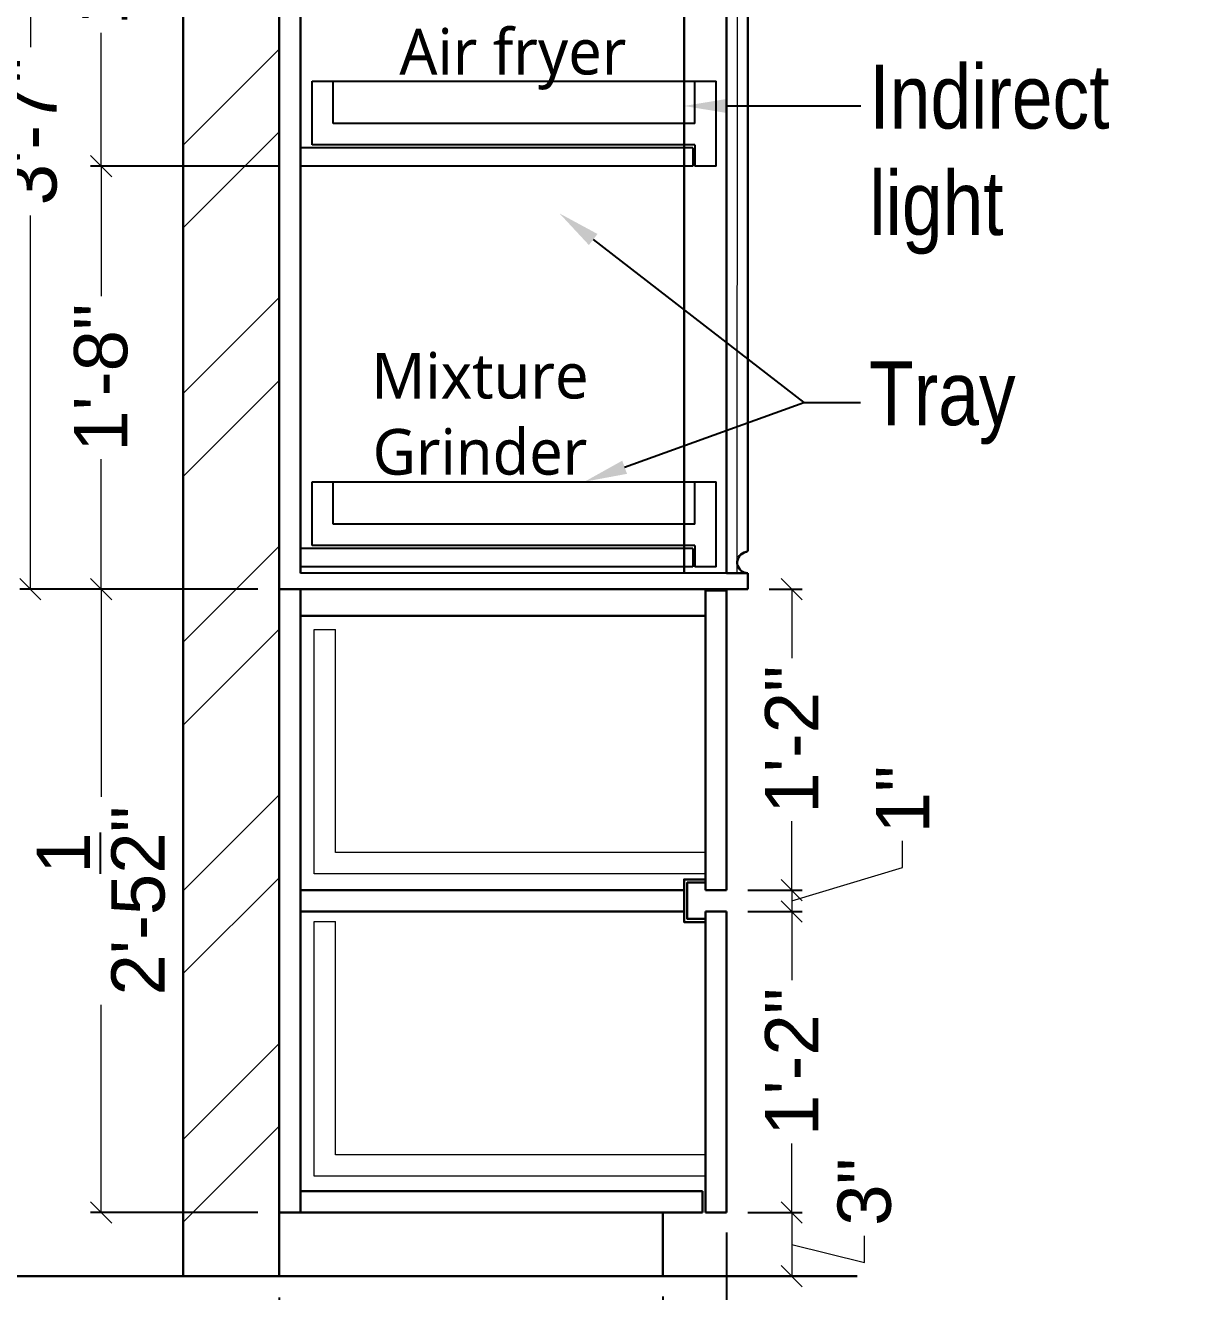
# Model space of a CAD drawing. Header units: millimetres. Extents: x 56222 to 3066687, y -650199 to -121287.
# Drawn here: x 133201.9 to 133256.4, y -185478.4 to -185419 of the extents above; entities that cross this region are included whole.
import ezdxf
from ezdxf import colors
from ezdxf.entities.mleader import LeaderData, LeaderLine
from ezdxf.math import Vec2, Vec3

# ---------------------------------------------------------------- set-up
doc = ezdxf.new("R2010")
doc.units = ezdxf.units.MM
doc.header["$MEASUREMENT"] = 0
doc.header["$PDMODE"] = 35
doc.layers.get('Defpoints').update_dxf_attribs({"color": 220})
for name, color, linetype, lineweight in [('COLUMN', 1, 'Continuous', 30), ('dim05', 1, 'Continuous', 13), ('FURNITURE', 32, 'Continuous', 9), ('FURNITURE-1', 252, 'Continuous', 13), ('hatch-wall', 8, 'Continuous', 9), ('Text', 7, 'Continuous', 15), ('wall', 7, 'Continuous', 30), ('XX~SLAB ( BEAM )~ ( DIM )', 7, 'Continuous', 9)]:
    doc.layers.add(name, color=color, linetype=linetype, lineweight=lineweight)
doc.styles.add('Arial', font='arial.ttf')
doc.styles.get("Standard").update_dxf_attribs({"font": 'arial.ttf', "height": 6})
doc.styles.add('style4', font='ARIALN.TTF')
doc.dimstyles.new('ISO-25', dxfattribs={"dimtxt": 2.5, "dimasz": 1, "dimexe": 0.5, "dimexo": 1, "dimtad": 0, "dimdec": 1, "dimlunit": 4, "dimtxsty": 'Standard', "dimblk": 'OBLIQUE', "dimcen": 2.5, "dimclrd": 1, "dimclre": 1, "dimclrt": 5, "dimadec": 0, "dimazin": 0, "dimtfac": 1, "dimtdec": 1, "dimtmove": 0, "dimatfit": 3, "dimfxl": 1, "dimlwd": -1, "dimarcsym": 0})

# ---------------------------------------------------------------- blocks, each defined once
blk = doc.blocks.new('_Oblique')
at = {"layer": 'wall', "color": 0, "lineweight": -2}
blk.add_line((-0.5, -0.5), (0.5, 0.5), dxfattribs=at)
blk = doc.blocks.new('*D629')
at = {"layer": 'Defpoints', "color": 0, "lineweight": 30, "transparency": 16777216}
for p in [(133205.472, -185445.465), (133213.83, -185445.465), (133213.83, -185474.715)]:
    blk.add_point(p, dxfattribs=at)
at = {"layer": 'dim05', "color": 1, "linetype": 'Continuous', "lineweight": -2, "transparency": 16777216}
for p, q in [((133212.83, -185445.465), (133204.972, -185445.465)), ((133212.83, -185474.715), (133204.972, -185474.715))]:
    blk.add_line(p, q, dxfattribs=at)
at = {"layer": 'dim05', "color": 1, "linetype": 'Continuous', "transparency": 16777216}
for p, q in [((133205.472, -185445.465), (133205.472, -185455.209)), ((133205.472, -185474.715), (133205.472, -185464.97))]:
    blk.add_line(p, q, dxfattribs=at)
at = {"layer": 'dim05', "color": 1, "transparency": 16777216}
for p, rotation in [((133205.472, -185445.465), 90), ((133205.472, -185474.715), 270)]:
    blk.add_blockref('_Oblique', p, dxfattribs=dict(at, rotation=rotation))
at = {"layer": 'dim05', "color": 5, "lineweight": 25, "transparency": 16777216, "insert": (133205.472, -185460.09), "char_height": 2.5, "attachment_point": 5, "rotation": 90, "style": 'Arial'}
blk.add_mtext('2\'-5{\\H1x;\\S1/2;}"', dxfattribs=at)
blk = doc.blocks.new('*D630')
at = {"layer": 'Defpoints', "color": 0, "lineweight": 30, "transparency": 16777216}
for p in [(133213.83, -185477.715), (133231.83, -185477.661, -0.129), (133231.83, -185480.812)]:
    blk.add_point(p, dxfattribs=at)
at = {"layer": 'dim05', "color": 1, "linetype": 'Continuous', "lineweight": -2, "transparency": 16777216}
for p, q in [((133213.83, -185478.715), (133213.83, -185481.312)), ((133231.83, -185478.661), (133231.83, -185481.312))]:
    blk.add_line(p, q, dxfattribs=at)
at = {"layer": 'dim05', "color": 1, "linetype": 'Continuous', "transparency": 16777216}
for p, q in [((133213.83, -185480.812), (133219, -185480.812)), ((133231.83, -185480.812), (133226.66, -185480.812))]:
    blk.add_line(p, q, dxfattribs=at)
at = {"layer": 'dim05', "color": 1, "transparency": 16777216, "rotation": 180}
blk.add_blockref('_Oblique', (133213.83, -185480.812), dxfattribs=at)
at = {"layer": 'dim05', "color": 1, "transparency": 16777216}
blk.add_blockref('_Oblique', (133231.83, -185480.812), dxfattribs=at)
at = {"layer": 'dim05', "color": 5, "lineweight": 25, "transparency": 16777216, "insert": (133222.83, -185480.812), "char_height": 2.5, "attachment_point": 5, "style": 'Arial'}
blk.add_mtext('1\'-6"', dxfattribs=at)
blk = doc.blocks.new('*D631')
at = {"layer": 'Defpoints', "color": 0, "lineweight": 30, "transparency": 16777216}
for p in [(133234.83, -185474.661), (133231.83, -185477.715), (133234.83, -185480.812)]:
    blk.add_point(p, dxfattribs=at)
at = {"layer": 'dim05', "color": 1, "linetype": 'Continuous', "lineweight": -2, "transparency": 16777216}
for p, q in [((133234.83, -185475.661), (133234.83, -185481.312)), ((133231.83, -185478.715), (133231.83, -185481.312))]:
    blk.add_line(p, q, dxfattribs=at)
at = {"layer": 'dim05', "color": 1, "linetype": 'Continuous', "transparency": 16777216}
for p, q in [((133231.83, -185480.812), (133234.83, -185480.812)), ((133233.33, -185480.812), (133234.274, -185483.418)), ((133234.274, -185483.418), (133235.524, -185483.418))]:
    blk.add_line(p, q, dxfattribs=at)
at = {"layer": 'dim05', "color": 1, "transparency": 16777216, "rotation": 180}
blk.add_blockref('_Oblique', (133231.83, -185480.812), dxfattribs=at)
at = {"layer": 'dim05', "color": 1, "transparency": 16777216}
blk.add_blockref('_Oblique', (133234.83, -185480.812), dxfattribs=at)
at = {"layer": 'dim05', "color": 5, "lineweight": 25, "transparency": 16777216, "insert": (133237.585, -185483.418), "char_height": 2.5, "attachment_point": 5, "style": 'Arial'}
blk.add_mtext('3"', dxfattribs=at)
blk = doc.blocks.new('*D643')
at = {"layer": 'Defpoints', "color": 0, "lineweight": 30, "transparency": 16777216}
for p in [(133235.83, -185445.465, -0.129), (133234.83, -185459.59), (133237.881, -185459.59)]:
    blk.add_point(p, dxfattribs=at)
at = {"layer": 'dim05', "color": 1, "linetype": 'Continuous', "lineweight": -2, "transparency": 16777216}
for p, q in [((133236.83, -185445.465), (133238.381, -185445.465)), ((133235.83, -185459.59), (133238.381, -185459.59))]:
    blk.add_line(p, q, dxfattribs=at)
at = {"layer": 'dim05', "color": 1, "linetype": 'Continuous', "transparency": 16777216}
for p, q in [((133237.881, -185445.465), (133237.881, -185448.697)), ((133237.881, -185459.59), (133237.881, -185456.358))]:
    blk.add_line(p, q, dxfattribs=at)
at = {"layer": 'dim05', "color": 1, "transparency": 16777216}
for p, rotation in [((133237.881, -185445.465), 90), ((133237.881, -185459.59), 270)]:
    blk.add_blockref('_Oblique', p, dxfattribs=dict(at, rotation=rotation))
at = {"layer": 'dim05', "color": 5, "lineweight": 25, "transparency": 16777216, "insert": (133237.881, -185452.527), "char_height": 2.5, "attachment_point": 5, "rotation": 90, "style": 'Arial'}
blk.add_mtext('1\'-2"', dxfattribs=at)
blk = doc.blocks.new('*D644')
at = {"layer": 'Defpoints', "color": 0, "lineweight": 30, "transparency": 16777216}
for p in [(133234.83, -185459.59), (133234.83, -185460.59), (133237.881, -185460.59)]:
    blk.add_point(p, dxfattribs=at)
at = {"layer": 'dim05', "color": 1, "linetype": 'Continuous', "transparency": 16777216}
for p, q in [((133243.084, -185458.529), (133243.084, -185457.279)), ((133237.881, -185460.09), (133243.084, -185458.529)), ((133237.881, -185459.59), (133237.881, -185458.59)), ((133237.881, -185459.59), (133237.881, -185460.59)), ((133237.881, -185459.59), (133237.881, -185460.59)), ((133237.881, -185460.59), (133237.881, -185461.59))]:
    blk.add_line(p, q, dxfattribs=at)
at = {"layer": 'dim05', "color": 1, "linetype": 'Continuous', "lineweight": -2, "transparency": 16777216}
for p, q in [((133235.83, -185459.59), (133238.381, -185459.59)), ((133235.83, -185460.59), (133238.381, -185460.59))]:
    blk.add_line(p, q, dxfattribs=at)
at = {"layer": 'dim05', "color": 1, "transparency": 16777216}
for p, rotation in [((133237.881, -185459.59), 270), ((133237.881, -185460.59), 90)]:
    blk.add_blockref('_Oblique', p, dxfattribs=dict(at, rotation=rotation))
at = {"layer": 'dim05', "color": 5, "lineweight": 25, "transparency": 16777216, "insert": (133243.084, -185455.335), "char_height": 2.5, "attachment_point": 5, "rotation": 90, "style": 'Arial'}
blk.add_mtext('1"', dxfattribs=at)
blk = doc.blocks.new('*D645')
at = {"layer": 'Defpoints', "color": 0, "lineweight": 30, "transparency": 16777216}
for p in [(133234.83, -185460.59), (133234.83, -185474.715, -0.129), (133237.881, -185474.715)]:
    blk.add_point(p, dxfattribs=at)
at = {"layer": 'dim05', "color": 1, "linetype": 'Continuous', "lineweight": -2, "transparency": 16777216}
for p, q in [((133235.83, -185460.59), (133238.381, -185460.59)), ((133235.83, -185474.715), (133238.381, -185474.715))]:
    blk.add_line(p, q, dxfattribs=at)
at = {"layer": 'dim05', "color": 1, "linetype": 'Continuous', "transparency": 16777216}
for p, q in [((133237.881, -185460.59), (133237.881, -185463.822)), ((133237.881, -185474.715), (133237.881, -185471.482))]:
    blk.add_line(p, q, dxfattribs=at)
at = {"layer": 'dim05', "color": 1, "transparency": 16777216}
for p, rotation in [((133237.881, -185460.59), 90), ((133237.881, -185474.715), 270)]:
    blk.add_blockref('_Oblique', p, dxfattribs=dict(at, rotation=rotation))
at = {"layer": 'dim05', "color": 5, "lineweight": 25, "transparency": 16777216, "insert": (133237.881, -185467.652), "char_height": 2.5, "attachment_point": 5, "rotation": 90, "style": 'Arial'}
blk.add_mtext('1\'-2"', dxfattribs=at)
blk = doc.blocks.new('*D646')
at = {"layer": 'Defpoints', "color": 0, "lineweight": 30, "transparency": 16777216}
for p in [(133234.83, -185474.715, -0.129), (133231.83, -185477.715, -0.129), (133237.881, -185477.715)]:
    blk.add_point(p, dxfattribs=at)
at = {"layer": 'dim05', "color": 1, "linetype": 'Continuous', "lineweight": -2, "transparency": 16777216}
for p, q in [((133235.83, -185474.715), (133238.381, -185474.715)), ((133232.83, -185477.715), (133238.381, -185477.715))]:
    blk.add_line(p, q, dxfattribs=at)
at = {"layer": 'dim05', "color": 1, "linetype": 'Continuous', "transparency": 16777216}
for p, q in [((133237.881, -185474.715), (133237.881, -185477.715)), ((133241.301, -185477.064), (133241.301, -185475.814)), ((133237.881, -185476.215), (133241.301, -185477.064))]:
    blk.add_line(p, q, dxfattribs=at)
at = {"layer": 'dim05', "color": 1, "transparency": 16777216}
for p, rotation in [((133237.881, -185474.715), 90), ((133237.881, -185477.715), 270)]:
    blk.add_blockref('_Oblique', p, dxfattribs=dict(at, rotation=rotation))
at = {"layer": 'dim05', "color": 5, "lineweight": 25, "transparency": 16777216, "insert": (133241.301, -185473.753), "char_height": 2.5, "attachment_point": 5, "rotation": 90, "style": 'Arial'}
blk.add_mtext('3"', dxfattribs=at)
blk = doc.blocks.new('*D647')
at = {"layer": 'Defpoints', "color": 0, "lineweight": 30, "transparency": 16777216}
for p in [(133205.472, -185425.619), (133214.829, -185425.619, 0.029), (133213.83, -185445.465)]:
    blk.add_point(p, dxfattribs=at)
at = {"layer": 'dim05', "color": 1, "linetype": 'Continuous', "lineweight": -2, "transparency": 16777216}
for p, q in [((133213.829, -185425.619), (133204.972, -185425.619)), ((133212.83, -185445.465), (133204.972, -185445.465))]:
    blk.add_line(p, q, dxfattribs=at)
at = {"layer": 'dim05', "color": 1, "linetype": 'Continuous', "transparency": 16777216}
for p, q in [((133205.472, -185425.619), (133205.472, -185431.712)), ((133205.472, -185445.465), (133205.472, -185439.372))]:
    blk.add_line(p, q, dxfattribs=at)
at = {"layer": 'dim05', "color": 1, "transparency": 16777216}
for p, rotation in [((133205.472, -185425.619), 90), ((133205.472, -185445.465), 270)]:
    blk.add_blockref('_Oblique', p, dxfattribs=dict(at, rotation=rotation))
at = {"layer": 'dim05', "color": 5, "lineweight": 25, "transparency": 16777216, "insert": (133205.472, -185435.542), "char_height": 2.5, "attachment_point": 5, "rotation": 90, "style": 'Arial'}
blk.add_mtext('1\'-8"', dxfattribs=at)
blk = doc.blocks.new('*D648')
at = {"layer": 'Defpoints', "color": 0, "lineweight": 30, "transparency": 16777216}
for p in [(133205.472, -185403.486), (133214.829, -185403.486, 0.065), (133214.829, -185425.619, 0.029)]:
    blk.add_point(p, dxfattribs=at)
at = {"layer": 'dim05', "color": 1, "linetype": 'Continuous', "lineweight": -2, "transparency": 16777216}
for p, q in [((133213.829, -185403.486), (133204.972, -185403.486)), ((133213.829, -185425.619), (133204.972, -185425.619))]:
    blk.add_line(p, q, dxfattribs=at)
at = {"layer": 'dim05', "color": 1, "linetype": 'Continuous', "transparency": 16777216}
for p, q in [((133205.472, -185403.486), (133205.472, -185409.751)), ((133205.472, -185425.619), (133205.472, -185419.354))]:
    blk.add_line(p, q, dxfattribs=at)
at = {"layer": 'dim05', "color": 1, "transparency": 16777216}
for p, rotation in [((133205.472, -185403.486), 90), ((133205.472, -185425.619), 270)]:
    blk.add_blockref('_Oblique', p, dxfattribs=dict(at, rotation=rotation))
at = {"layer": 'dim05', "color": 5, "lineweight": 25, "transparency": 16777216, "insert": (133205.472, -185414.553), "char_height": 2.5, "attachment_point": 5, "rotation": 90, "style": 'Arial'}
blk.add_mtext('1\'-10"', dxfattribs=at)
blk = doc.blocks.new('*D652')
at = {"layer": 'Defpoints', "color": 0, "lineweight": 30, "transparency": 16777216}
for p in [(133234.83, -185474.715, -0.129), (133213.83, -185477.715), (133234.83, -185484.22)]:
    blk.add_point(p, dxfattribs=at)
at = {"layer": 'dim05', "color": 1, "linetype": 'Continuous', "lineweight": -2, "transparency": 16777216}
for p, q in [((133234.83, -185475.715), (133234.83, -185484.72)), ((133213.83, -185478.715), (133213.83, -185484.72))]:
    blk.add_line(p, q, dxfattribs=at)
at = {"layer": 'dim05', "color": 1, "linetype": 'Continuous', "transparency": 16777216}
for p, q in [((133213.83, -185484.22), (133220.5, -185484.22)), ((133234.83, -185484.22), (133228.16, -185484.22))]:
    blk.add_line(p, q, dxfattribs=at)
at = {"layer": 'dim05', "color": 1, "transparency": 16777216, "rotation": 180}
blk.add_blockref('_Oblique', (133213.83, -185484.22), dxfattribs=at)
at = {"layer": 'dim05', "color": 1, "transparency": 16777216}
blk.add_blockref('_Oblique', (133234.83, -185484.22), dxfattribs=at)
at = {"layer": 'dim05', "color": 5, "lineweight": 25, "transparency": 16777216, "insert": (133224.33, -185484.22), "char_height": 2.5, "attachment_point": 5, "style": 'Arial'}
blk.add_mtext('1\'-9"', dxfattribs=at)
blk = doc.blocks.new('*D660')
at = {"layer": 'Defpoints', "color": 0, "lineweight": 30, "transparency": 16777216}
for p in [(133214.83, -185402.486, 0.065), (133202.155, -185445.465), (133213.83, -185445.465)]:
    blk.add_point(p, dxfattribs=at)
at = {"layer": 'dim05', "color": 1, "linetype": 'Continuous', "lineweight": -2, "transparency": 16777216}
for p, q in [((133213.83, -185402.486), (133201.655, -185402.486)), ((133212.83, -185445.465), (133201.655, -185445.465))]:
    blk.add_line(p, q, dxfattribs=at)
at = {"layer": 'dim05', "color": 1, "linetype": 'Continuous', "transparency": 16777216}
for p, q in [((133202.155, -185402.486), (133202.155, -185420.029)), ((133202.155, -185445.465), (133202.155, -185427.923))]:
    blk.add_line(p, q, dxfattribs=at)
at = {"layer": 'dim05', "color": 1, "transparency": 16777216}
for p, rotation in [((133202.155, -185402.486), 90), ((133202.155, -185445.465), 270)]:
    blk.add_blockref('_Oblique', p, dxfattribs=dict(at, rotation=rotation))
at = {"layer": 'dim05', "color": 5, "lineweight": 25, "transparency": 16777216, "insert": (133202.155, -185423.976), "char_height": 2.5, "attachment_point": 5, "rotation": 90, "style": 'Arial'}
blk.add_mtext('3\'-7"', dxfattribs=at)

msp = doc.modelspace()

# ---------------------------------------------------------------- hatches: boundary and pattern name
at = {"layer": 'hatch-wall'}
h = msp.add_hatch(dxfattribs=at)
h.set_pattern_fill('ANSI32', color=256, scale=22)
h.set_pattern_definition([(45, (4975.094, -202294.837), (-5.83363094, 5.83363094), []), (45, (4978.983, -202294.837), (-5.83363094, 5.83363094), [])])
h.paths.add_polyline_path([(133213.824, -185368.715), (133209.336, -185368.715), (133209.342, -185477.715), (133213.83, -185477.715)])

# ---------------------------------------------------------------- linework, layer by layer
at = {"layer": 'COLUMN'}
msp.add_line((133200.039, -185477.715), (133240.96, -185477.715), dxfattribs=at)
at = {"layer": 'FURNITURE', "lineweight": 30, "ltscale": 0.4}
for p, q in [((133213.83, -185445.465, 0), (133213.829, -185401.486, 0.065)), ((133214.83, -185444.715, 0), (133214.829, -185401.486, 0.065)), ((133235.83, -185444.714, -0.129), (133214.83, -185444.706, 0))]:
    msp.add_line(p, q, dxfattribs=at)
at = {"layer": 'FURNITURE', "lineweight": 15}
msp.add_line((133235.329, -185402.986, -0.065), (133235.309, -185444.714, -0.126), dxfattribs=at)
at = {"layer": 'FURNITURE', "lineweight": 30}
for p, q in [((133235.829, -185402.986, -0.065), (133235.83, -185443.624, -0.126)), ((133234.829, -185403.486, -0.065), (133234.83, -185444.715, -0.129)), ((133234.83, -185443.715, -0.129), (133234.83, -185444.715, -0.129)), ((133234.83, -185443.715, -0.129), (133234.83, -185444.715, -0.129)), ((133213.83, -185444.715), (133213.83, -185477.715)), ((133235.83, -185444.715, -0.129), (133234.83, -185444.715, -0.129)), ((133234.83, -185444.715, -0.129), (133234.83, -185444.715, -0.129)), ((133235.83, -185444.714, -0.129), (133235.83, -185444.715, -0.129)), ((133235.83, -185445.465, -0.129), (133213.83, -185445.465)), ((133214.83, -185474.715), (133214.83, -185445.465)), ((133233.83, -185445.536, -0.141), (133233.83, -185459.59)), ((133233.83, -185445.536, -0.129), (133234.83, -185445.536, -0.129)), ((133234.83, -185445.536, -0.141), (133234.83, -185459.59)), ((133214.83, -185446.715), (133233.83, -185446.715, -0.137)), ((133232.83, -185459.59), (133214.83, -185459.59, 0.129)), ((133234.83, -185459.59), (133233.83, -185459.59)), ((133232.83, -185460.59), (133214.83, -185460.59, 0.129)), ((133233.83, -185460.59), (133233.83, -185474.715, -0.129)), ((133233.83, -185461.72), (133233.83, -185460.59)), ((133234.83, -185460.59), (133233.83, -185460.59)), ((133234.83, -185460.59), (133234.83, -185474.715, -0.129)), ((133233.691, -185473.715, -0.129), (133214.83, -185473.715)), ((133233.691, -185473.715, -0.129), (133233.691, -185474.715, -0.129)), ((133213.83, -185474.715), (133233.691, -185474.715, -0.129)), ((133231.83, -185474.715, -0.129), (133231.83, -185477.715, -0.129)), ((133233.83, -185474.715, -0.129), (133234.83, -185474.715, -0.129)), ((133231.83, -185477.715, -0.129), (133213.83, -185477.715))]:
    msp.add_line(p, q, dxfattribs=at)
at = {"layer": 'FURNITURE'}
for p, q in [((133213.829, -185403.55), (133213.83, -185444.684)), ((133215.475, -185447.361), (133216.475, -185447.361)), ((133215.475, -185458.828, 0.129), (133215.475, -185447.361)), ((133216.475, -185457.828, 0.129), (133216.475, -185447.361)), ((133233.83, -185457.828), (133216.475, -185457.828, 0.129)), ((133233.83, -185458.828), (133215.475, -185458.828, 0.129)), ((133215.475, -185461.061, 0.129), (133216.475, -185461.061, 0.129)), ((133215.475, -185473.02), (133215.475, -185461.061, 0.129)), ((133216.475, -185472.02), (133216.475, -185461.061, 0.129)), ((133233.83, -185472.02, -0.129), (133216.475, -185472.02)), ((133233.83, -185473.02, -0.129), (133215.475, -185473.02))]:
    msp.add_line(p, q, dxfattribs=at)
at = {"layer": 'FURNITURE', "color": 3, "lineweight": 30}
msp.add_line((133232.829, -185403.486, -0.065), (133232.83, -185444.715, -0.129), dxfattribs=at)
at = {"layer": 'FURNITURE', "linetype": 'ByBlock', "lineweight": 30}
msp.add_line((133235.83, -185445.465, -0.129), (133235.83, -185444.715, -0.129), dxfattribs=at)
at = {"layer": 'FURNITURE', "lineweight": 30}
for points in [[(133233.83, -185460.94), (133233.83, -185461.09), (133232.83, -185461.09), (133232.83, -185459.09), (133233.83, -185459.09), (133233.83, -185459.24)], [(133233.83, -185460.94), (133232.98, -185460.94), (133232.98, -185459.24), (133233.83, -185459.24)]]:
    msp.add_lwpolyline(points, dxfattribs=at)
for centre, radius, start, end in [((133235.826, -185444.215, -0.129), 0.5, 99.25541, 270.40163), ((133235.73, -185443.623, -0.129), 0.1, 279.25541, 0)]:
    msp.add_arc(centre, radius, start, end, dxfattribs=at)
at = {"layer": 'FURNITURE-1', "linetype": 'ByBlock', "lineweight": 25}
for p, q in [((133215.373, -185421.619, 0.068), (133234.331, -185421.619, 0.003)), ((133215.373, -185424.619, 0.068), (133215.373, -185421.619, 0.068)), ((133216.373, -185423.619, 0.068), (133216.373, -185421.619, 0.068)), ((133233.331, -185423.619, 0.003), (133233.331, -185421.619, 0.003)), ((133234.331, -185425.619, 0.003), (133234.331, -185421.619, 0.003)), ((133233.331, -185423.619, 0.003), (133216.373, -185423.619, 0.068)), ((133233.236, -185424.75, 0.003), (133214.831, -185424.75, 0.068)), ((133233.331, -185424.619, 0.003), (133215.373, -185424.619, 0.068)), ((133233.236, -185424.75, 0.003), (133233.236, -185425.619, 0.003)), ((133233.331, -185424.619, 0.003), (133233.331, -185425.619, 0.003)), ((133233.236, -185425.619, 0.003), (133214.831, -185425.619, 0.068)), ((133234.331, -185425.619, 0.003), (133233.331, -185425.619, 0.003)), ((133215.372, -185440.423, 0), (133234.33, -185440.423)), ((133215.372, -185443.423, 0), (133215.372, -185440.423, 0)), ((133216.372, -185442.423, 0), (133216.372, -185440.423, 0)), ((133233.33, -185442.423), (133233.33, -185440.423)), ((133234.33, -185444.423), (133234.33, -185440.423)), ((133233.33, -185442.423), (133216.372, -185442.423, 0)), ((133233.236, -185443.553), (133214.83, -185443.553, 0)), ((133233.33, -185443.423), (133215.372, -185443.423, 0)), ((133233.236, -185443.553), (133233.236, -185444.423)), ((133233.33, -185443.423), (133233.33, -185444.423)), ((133233.236, -185444.423), (133214.83, -185444.423, 0)), ((133234.33, -185444.423), (133233.33, -185444.423))]:
    msp.add_line(p, q, dxfattribs=at)
at = {"layer": 'XX~SLAB ( BEAM )~ ( DIM )', "lineweight": 30}
msp.add_lwpolyline([(133213.83, -185477.715), (133209.33, -185477.715), (133209.33, -185368.715), (133213.83, -185368.715)], close=True, dxfattribs=at)

# ---------------------------------------------------------------- texts
at = {"layer": 'Text', "ltscale": 20, "char_height": 2.14365, "width": 15.59214, "attachment_point": 1}
for s, insert in [('\\pxqc;{\\fMalgun Gothic|b0|i0|c0|p34;\\C1;Air fryer}', (133217.003, -185419.169, 0.162)), ('\\pxqc;{\\fMalgun Gothic|b0|i0|c0|p34;\\C1;Mixture Grinder}', (133215.458, -185434.375))]:
    msp.add_mtext(s, dxfattribs=dict(at, insert=insert))

# ---------------------------------------------------------------- dimensions: what is measured, and where the dimension line sits
at = {"layer": 'dim05', "color": 27, "lineweight": 25, "true_color": 0x7d5120}
for base, p1, p2, override, picture, middle in [((133202.155, -185445.465), (133214.83, -185402.486, 0.065), (133213.83, -185445.465), {"dimtxsty": 'Arial'}, '*D660', (133202.155, -185423.976)), ((133205.472, -185403.486), (133214.829, -185425.619, 0.029), (133214.829, -185403.486, 0.065), {"dimtxsty": 'Arial'}, '*D648', (133205.472, -185414.553)), ((133205.472, -185425.619), (133213.83, -185445.465), (133214.829, -185425.619, 0.029), {"dimtxsty": 'Arial'}, '*D647', (133205.472, -185435.542)), ((133205.472442, -185445.4647), (133213.829934, -185474.714702), (133213.829936, -185445.4647), {"dimtxsty": 'Arial'}, '*D629', (133205.472442, -185460.089701)), ((133237.881, -185459.59), (133235.83, -185445.465, -0.129), (133234.83, -185459.59), {"dimtxsty": 'Arial', "dimtmove": 1}, '*D643', (133237.881, -185452.527)), ((133237.881, -185460.59), (133234.83, -185459.59), (133234.83, -185460.59), {"dimtxsty": 'Arial', "dimtmove": 1}, '*D644', (133243.084, -185456.654)), ((133237.881, -185474.715), (133234.83, -185460.59), (133234.83, -185474.715, -0.129), {"dimtxsty": 'Arial', "dimtmove": 1}, '*D645', (133237.881, -185467.652))]:
    dim = msp.add_linear_dim(base=base, p1=p1, p2=p2, angle=90, dimstyle='ISO-25', override=override, dxfattribs=at)
    dim.commit()
    dim.dimension.update_dxf_attribs({"geometry": picture, "text_midpoint": middle})
dim = msp.add_linear_dim(base=(133237.881, -185477.715), p1=(133234.83, -185474.715, -0.129), p2=(133231.83, -185477.715, -0.129), angle=90, dimstyle='ISO-25', override={"dimtxsty": 'Arial', "dimtmove": 1}, dxfattribs=at)
dim.commit()
dim.dimension.update_dxf_attribs({"geometry": '*D646', "text_midpoint": (133241.301, -185475.189), "dimtype": 160})
for base, p2, picture, middle in [((133234.83, -185484.22), (133234.83, -185474.715, -0.129), '*D652', (133224.33, -185484.22)), ((133231.83, -185480.812), (133231.83, -185477.661, -0.129), '*D630', (133222.83, -185480.812))]:
    dim = msp.add_linear_dim(base=base, p1=(133213.83, -185477.715), p2=p2, dimstyle='ISO-25', override={"dimtxsty": 'Arial'}, dxfattribs=at)
    dim.commit()
    dim.dimension.update_dxf_attribs({"geometry": picture, "text_midpoint": middle})
dim = msp.add_linear_dim(base=(133234.83, -185480.812, -0.129), p1=(133231.83, -185477.715, -0.129), p2=(133234.83, -185474.661, -0.129), dimstyle='ISO-25', override={"dimtxsty": 'Arial', "dimtmove": 1}, dxfattribs=at)
dim.commit()
dim.dimension.update_dxf_attribs({"geometry": '*D631', "text_midpoint": (133236.149, -185483.418, -0.129), "dimtype": 160})

# ---------------------------------------------------------------- leaders
at = {"layer": 'Text', "color": 1, "lineweight": 0, "ltscale": 20}
ml = msp.add_multileader_mtext('Standard', dxfattribs=at)
ml.set_content('Indirect \\Plight', color=1, style='style4')
ml.set_leader_properties()
ml.build(insert=Vec2(0, 0))
ml.multileader.update_dxf_attribs({"dogleg_length": 2.025, "arrow_head_size": 2})
ctx = ml.context
ctx.base_point, ctx.char_height, ctx.arrow_head_size, ctx.landing_gap_size, ctx.plane_origin = Vec3(133241.125, -185422.789, 0.078), 3, 2, 0.4, Vec3(133172.498, -185422.789, 0.078)
notes = []
notes.append((ctx, [(0, (1, 1, 0), (133240.163, -185422.789, 0.078), (1, 0), 0.962, [(0, [(133232.83, -185422.789, 0.078)], 0, [])])]))
ctx.mtext.insert = Vec3(133241.525, -185420.848, 0.078)
ml = msp.add_multileader_mtext('Standard', dxfattribs=at)
ml.set_content('', color=1, style='style4')
ml.set_leader_properties()
ml.build(insert=Vec2(0, 0))
ml.multileader.update_dxf_attribs({"dogleg_length": 0.962, "arrow_head_size": 2})
ctx = ml.context
ctx.base_point, ctx.char_height, ctx.arrow_head_size, ctx.landing_gap_size, ctx.plane_origin = Vec3(133241.114, -185436.711), 3, 2, 0.4, Vec3(133226.986, -185427.832)
notes.append((ctx, [(0, (1, 1, 0), (133238.457, -185436.711), (1, 0), 2.657, [(0, [(133226.986, -185427.832)], 0, [])])]))
ctx.mtext.insert = Vec3(133241.514, -185435.211)
ml = msp.add_multileader_mtext('Standard', dxfattribs=at)
ml.set_content('Tray', color=1, style='style4')
ml.set_leader_properties()
ml.build(insert=Vec2(0, 0))
ml.multileader.update_dxf_attribs({"dogleg_length": 2.025, "arrow_head_size": 2})
ctx = ml.context
ctx.base_point, ctx.char_height, ctx.arrow_head_size, ctx.landing_gap_size, ctx.plane_origin = Vec3(133241.114, -185436.711, 0.078), 3, 2, 0.4, Vec3(133172.498, -185436.703, 0.078)
notes.append((ctx, [(0, (1, 1, 0), (133238.457, -185436.711, 0.078), (1, 0), 2.657, [(0, [(133228.161, -185440.423, 0.078)], 0, [])])]))
ctx.mtext.insert = Vec3(133241.514, -185434.77, 0.078)
for ctx, leaders in notes:
    for number, flags, end, landing, length, lines in leaders:
        leader = LeaderData()
        leader.index, (leader.has_last_leader_line, leader.has_dogleg_vector, leader.attachment_direction) = number, flags
        leader.last_leader_point, leader.dogleg_vector, leader.dogleg_length = Vec3(end), Vec3(landing), length
        for number, points, colour, breaks in lines:
            line = LeaderLine()
            line.index, line.vertices, line.color, line.breaks = number, Vec3.list(points), colors.encode_raw_color(colour), breaks
            leader.lines.append(line)
        ctx.leaders.append(leader)

doc.saveas('drawing.dxf')
